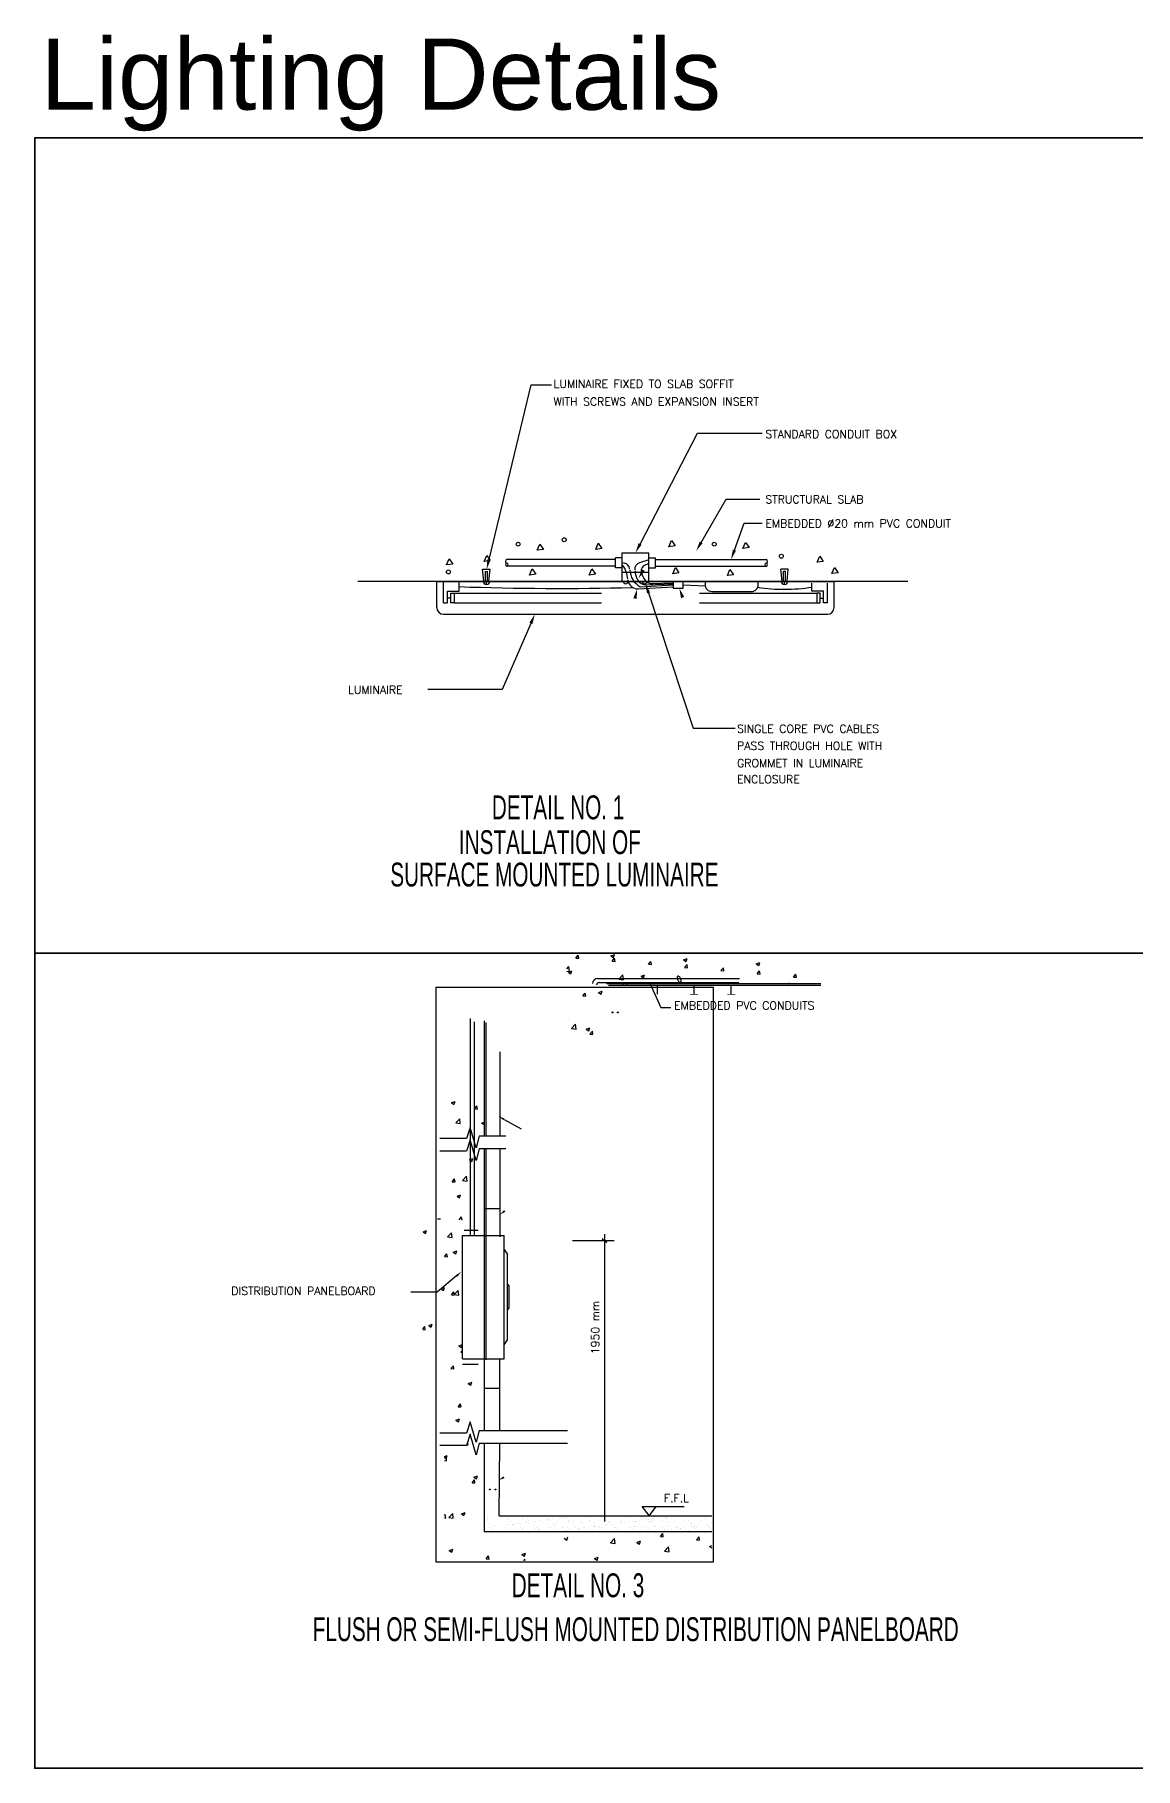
# Model space of a CAD drawing. Header units: inches. Extents: x 3955 to 4125, y 4886 to 4983.
# Drawn here: x 4070.23 to 4081.45, y 4964.39 to 4982.06 of the extents above; entities that cross this region are included whole.
import ezdxf
from ezdxf.enums import TextEntityAlignment as Align

# ---------------------------------------------------------------- set-up
doc = ezdxf.new("R2010")
doc.units = ezdxf.units.IN
doc.header["$MEASUREMENT"] = 0
doc.linetypes.add('HIDDEN1', pattern=[2.5, 1.5, -1])
doc.layers.get('0').update_dxf_attribs({"lineweight": 35})
for name, color, linetype in [('-ELEC-SL-S', 3, 'Continuous'), ('A-DESG', 2, 'Continuous'), ('E-GEN-TX', 2, 'Continuous'), ('EGEN', 11, 'Continuous'), ('EGEN080', 7, 'Continuous'), ('EGENDIM', 1, 'Continuous'), ('EGENEM', 3, 'Continuous'), ('EGENHAT', 10, 'Continuous'), ('EL1', 1, 'Continuous'), ('EL_L140', 5, 'Continuous'), ('FRAME$0$EL-BANDA$0$E-TEXT', 40, 'Continuous')]:
    doc.layers.add(name, color=color, linetype=linetype)
doc.styles.add('E80', font='simplex', dxfattribs={"height": 200})
doc.styles.add('ET140', font='stencil.shx', dxfattribs={"height": 0.35})
doc.styles.get("Standard").update_dxf_attribs({"font": 'arial.ttf'})

# ---------------------------------------------------------------- blocks, each defined once
blk = doc.blocks.new('*X446')
at = {"layer": 'EL1', "color": 0}
for p, q in [((71489, 77684), (71489, 77684)), ((71491, 77782), (71491, 77782)), ((71525, 77650), (71525, 77650)), ((72301, 77667), (72301, 77667)), ((72351, 77702), (72351, 77702)), ((72417, 77589), (72417, 77589)), ((72737, 77784), (72737, 77784)), ((72860, 77530), (72860, 77530)), ((72874, 77709), (72874, 77709)), ((73022, 77552), (73022, 77552)), ((73040, 77591), (73040, 77591)), ((73101, 77660), (73101, 77660)), ((73138, 77626), (73138, 77626)), ((73145, 77521), (73145, 77521)), ((73294, 77588), (73294, 77588)), ((73359, 77785), (73359, 77785)), ((73386, 77706), (73386, 77706)), ((73398, 77601), (73398, 77601)), ((73560, 77623), (73560, 77623)), ((73663, 77592), (73663, 77592)), ((73668, 77528), (73668, 77528)), ((73739, 77801), (73739, 77801)), ((73832, 77658), (73832, 77658)), ((73913, 77642), (73913, 77642)), ((73926, 77726), (73926, 77726)), ((73936, 77672), (73936, 77672)), ((73982, 77786), (73982, 77786)), ((74099, 77693), (74099, 77693)), ((74180, 77525), (74180, 77525)), ((74286, 77593), (74286, 77593)), ((74370, 77729), (74370, 77729)), ((74449, 77732), (74449, 77732)), ((74475, 77743), (74475, 77743)), ((74605, 77787), (74605, 77787)), ((74637, 77764), (74637, 77764)), ((74713, 77635), (74713, 77635)), ((74720, 77545), (74720, 77545)), ((74750, 77601), (74750, 77601)), ((74909, 77800), (74909, 77800)), ((74909, 77594), (74909, 77594)), ((74961, 77730), (74961, 77730)), ((75013, 77814), (75013, 77814)), ((75228, 77789), (75228, 77789)), ((75243, 77551), (75243, 77551)), ((75314, 77811), (75314, 77811)), ((75351, 77777), (75351, 77777)), ((75501, 77749), (75501, 77749)), ((75525, 77617), (75525, 77617)), ((75532, 77595), (75532, 77595)), ((75755, 77549), (75755, 77549)), ((75851, 77790), (75851, 77790)), ((76025, 77756), (76025, 77756)), ((76127, 77793), (76127, 77793)), ((76154, 77596), (76154, 77596)), ((76295, 77568), (76295, 77568)), ((76326, 77611), (76326, 77611)), ((76362, 77577), (76362, 77577)), ((76474, 77791), (76474, 77791)), ((76536, 77753), (76536, 77753)), ((76777, 77597), (76777, 77597)), ((76812, 77533), (76812, 77533)), ((76819, 77575), (76819, 77575)), ((76927, 77786), (76927, 77786)), ((76964, 77752), (76964, 77752)), ((76975, 77554), (76975, 77554)), ((77077, 77773), (77077, 77773)), ((77096, 77792), (77096, 77792)), ((77138, 77593), (77138, 77593)), ((77247, 77590), (77247, 77590)), ((77330, 77573), (77330, 77573)), ((77351, 77604), (77351, 77604)), ((77400, 77599), (77400, 77599)), ((77513, 77625), (77513, 77625)), ((77600, 77780), (77600, 77780)), ((77719, 77793), (77719, 77793)), ((77739, 77768), (77739, 77768)), ((77785, 77661), (77785, 77661)), ((77871, 77592), (77871, 77592)), ((77889, 77675), (77889, 77675)), ((77938, 77586), (77938, 77586)), ((77975, 77552), (77975, 77552)), ((78023, 77600), (78023, 77600)), ((78052, 77696), (78052, 77696)), ((78112, 77777), (78112, 77777)), ((78323, 77732), (78323, 77732)), ((78342, 77794), (78342, 77794)), ((78394, 77599), (78394, 77599)), ((78427, 77746), (78427, 77746)), ((78539, 77762), (78539, 77762)), ((78576, 77728), (78576, 77728)), ((78590, 77767), (78590, 77767)), ((78646, 77601), (78646, 77601)), ((78652, 77797), (78652, 77797)), ((78750, 77568), (78750, 77568)), ((78862, 77803), (78862, 77803)), ((78906, 77596), (78906, 77596)), ((78965, 77795), (78965, 77795)), ((79175, 77803), (79175, 77803)), ((79269, 77602), (79269, 77602)), ((79351, 77744), (79351, 77744)), ((79446, 77616), (79446, 77616)), ((79550, 77561), (79550, 77561)), ((79587, 77528), (79587, 77528)), ((79588, 77797), (79588, 77797)), ((79687, 77801), (79687, 77801)), ((79891, 77603), (79891, 77603)), ((79969, 77622), (79969, 77622)), ((80152, 77737), (80152, 77737)), ((80188, 77703), (80188, 77703)), ((80211, 77798), (80211, 77798)), ((80362, 77544), (80362, 77544)), ((71407, 77339), (71407, 77339)), ((71568, 77335), (71568, 77335)), ((71569, 77497), (71569, 77497)), ((71653, 77281), (71653, 77281)), ((71679, 77375), (71679, 77375)), ((71699, 77491), (71699, 77491)), ((71783, 77389), (71783, 77389)), ((72191, 77336), (72191, 77336)), ((72217, 77446), (72217, 77446)), ((72275, 77282), (72275, 77282)), ((72321, 77459), (72321, 77459)), ((72363, 77316), (72363, 77316)), ((72484, 77481), (72484, 77481)), ((72500, 77484), (72500, 77484)), ((72537, 77450), (72537, 77450)), ((72604, 77502), (72604, 77502)), ((72711, 77291), (72711, 77291)), ((72755, 77517), (72755, 77517)), ((72814, 77337), (72814, 77337)), ((72887, 77323), (72887, 77323)), ((72898, 77283), (72898, 77283)), ((73312, 77466), (73312, 77466)), ((73398, 77321), (73398, 77321)), ((73437, 77338), (73437, 77338)), ((73511, 77284), (73511, 77284)), ((73521, 77284), (73521, 77284)), ((73548, 77250), (73548, 77250)), ((73939, 77340), (73939, 77340)), ((74059, 77339), (74059, 77339)), ((74112, 77460), (74112, 77460)), ((74144, 77286), (74144, 77286)), ((74149, 77426), (74149, 77426)), ((74323, 77266), (74323, 77266)), ((74462, 77347), (74462, 77347)), ((74555, 77236), (74555, 77236)), ((74659, 77249), (74659, 77249)), ((74682, 77340), (74682, 77340)), ((74767, 77287), (74767, 77287)), ((74822, 77271), (74822, 77271)), ((74924, 77442), (74924, 77442)), ((74974, 77344), (74974, 77344)), ((75093, 77307), (75093, 77307)), ((75123, 77259), (75123, 77259)), ((75160, 77226), (75160, 77226)), ((75197, 77320), (75197, 77320)), ((75305, 77341), (75305, 77341)), ((75360, 77342), (75360, 77342)), ((75389, 77288), (75389, 77288)), ((75514, 77364), (75514, 77364)), ((75632, 77377), (75632, 77377)), ((75724, 77435), (75724, 77435)), ((75736, 77391), (75736, 77391)), ((75761, 77401), (75761, 77401)), ((75898, 77413), (75898, 77413)), ((75928, 77343), (75928, 77343)), ((75935, 77242), (75935, 77242)), ((76012, 77289), (76012, 77289)), ((76037, 77371), (76037, 77371)), ((76170, 77448), (76170, 77448)), ((76274, 77462), (76274, 77462)), ((76437, 77483), (76437, 77483)), ((76536, 77417), (76536, 77417)), ((76549, 77368), (76549, 77368)), ((76551, 77344), (76551, 77344)), ((76635, 77290), (76635, 77290)), ((76708, 77519), (76708, 77519)), ((76736, 77235), (76736, 77235)), ((77089, 77388), (77089, 77388)), ((77174, 77345), (77174, 77345)), ((77258, 77291), (77258, 77291)), ((77337, 77410), (77337, 77410)), ((77374, 77377), (77374, 77377)), ((77548, 77217), (77548, 77217)), ((77613, 77394), (77613, 77394)), ((77796, 77346), (77796, 77346)), ((77881, 77292), (77881, 77292)), ((77883, 77207), (77883, 77207)), ((78124, 77392), (78124, 77392)), ((78149, 77393), (78149, 77393)), ((78236, 77203), (78236, 77203)), ((78348, 77210), (78348, 77210)), ((78407, 77213), (78407, 77213)), ((78419, 77347), (78419, 77347)), ((78504, 77293), (78504, 77293)), ((78508, 77238), (78508, 77238)), ((78612, 77252), (78612, 77252)), ((78664, 77411), (78664, 77411)), ((78774, 77273), (78774, 77273)), ((78918, 77211), (78918, 77211)), ((78949, 77386), (78949, 77386)), ((78986, 77352), (78986, 77352)), ((79042, 77348), (79042, 77348)), ((79046, 77309), (79046, 77309)), ((79126, 77295), (79126, 77295)), ((79150, 77323), (79150, 77323)), ((79188, 77418), (79188, 77418)), ((79313, 77344), (79313, 77344)), ((79458, 77230), (79458, 77230)), ((79584, 77380), (79584, 77380)), ((79665, 77349), (79665, 77349)), ((79689, 77394), (79689, 77394)), ((79700, 77415), (79700, 77415)), ((79749, 77296), (79749, 77296)), ((79761, 77368), (79761, 77368)), ((79851, 77415), (79851, 77415)), ((79982, 77237), (79982, 77237)), ((80123, 77451), (80123, 77451)), ((80227, 77465), (80227, 77465)), ((80240, 77435), (80240, 77435)), ((80288, 77351), (80288, 77351)), ((80372, 77297), (80372, 77297))]:
    blk.add_line(p, q, dxfattribs=at)

msp = doc.modelspace()

# ---------------------------------------------------------------- linework, layer by layer
at = {"layer": '-ELEC-SL-S', "color": 3, "linetype": 'Continuous', "lineweight": 25, "ltscale": 0.2}
for points in [[(4077.15, 4972.35), (4074.321, 4972.35), (4074.321, 4966.497), (4077.15, 4966.497), (4077.15, 4972.35)], [(4074.671, 4972.035), (4074.671, 4969.822)], [(4074.712, 4972), (4074.712, 4969.822)], [(4074.593, 4968.567), (4074.593, 4969.823)]]:
    msp.add_lwpolyline(points, dxfattribs=at)
msp.add_lwpolyline([(4093.125, 4981.011), (4070.234, 4981.011), (4070.234, 4964.393), (4093.125, 4964.393)], close=True)
msp.add_lwpolyline([(4093.125, 4972.702), (4070.234, 4972.702)])
at = {"layer": 'A-DESG', "color": 11, "linetype": 'Continuous'}
for p, q in [((4074.864, 4976.713), (4075.294, 4978.494)), ((4075.294, 4978.494), (4075.502, 4978.494)), ((4075.29, 4976.063), (4074.999, 4975.389)), ((4074.999, 4975.389), (4074.239, 4975.389))]:
    msp.add_line(p, q, dxfattribs=at)
at = {"layer": 'A-DESG', "color": 3, "linetype": 'Continuous'}
for p, q in [((4075.356, 4976.808), (4075.383, 4976.87)), ((4075.383, 4976.87), (4075.418, 4976.817)), ((4075.951, 4976.817), (4075.978, 4976.879)), ((4076.013, 4976.826), (4075.951, 4976.817)), ((4075.978, 4976.879), (4076.013, 4976.826)), ((4076.697, 4976.843), (4076.724, 4976.906)), ((4076.76, 4976.852), (4076.697, 4976.843)), ((4076.724, 4976.906), (4076.76, 4976.852)), ((4077.452, 4976.826), (4077.479, 4976.888)), ((4077.515, 4976.835), (4077.452, 4976.826)), ((4077.479, 4976.888), (4077.515, 4976.835)), ((4074.432, 4976.658), (4074.459, 4976.721)), ((4074.494, 4976.667), (4074.432, 4976.658)), ((4074.459, 4976.721), (4074.494, 4976.667)), ((4074.814, 4976.694), (4074.841, 4976.756)), ((4074.876, 4976.703), (4074.814, 4976.694)), ((4074.841, 4976.756), (4074.876, 4976.703)), ((4075.418, 4976.817), (4075.356, 4976.808)), ((4076.221, 4976.682), (4076.245, 4976.677)), ((4076.221, 4976.656), (4076.225, 4976.655)), ((4076.491, 4976.711), (4076.396, 4976.681)), ((4076.489, 4976.669), (4076.461, 4976.66)), ((4078.208, 4976.685), (4078.234, 4976.747)), ((4078.27, 4976.694), (4078.208, 4976.685)), ((4078.234, 4976.747), (4078.27, 4976.694)), ((4075.278, 4976.555), (4075.305, 4976.618)), ((4075.34, 4976.564), (4075.278, 4976.555)), ((4075.305, 4976.618), (4075.34, 4976.564)), ((4075.886, 4976.555), (4075.913, 4976.618)), ((4075.948, 4976.564), (4075.886, 4976.555)), ((4075.913, 4976.618), (4075.948, 4976.564)), ((4076.533, 4976.468), (4076.735, 4976.477)), ((4076.737, 4976.569), (4076.763, 4976.631)), ((4076.799, 4976.577), (4076.737, 4976.569)), ((4076.763, 4976.631), (4076.799, 4976.577)), ((4077.293, 4976.549), (4077.319, 4976.611)), ((4077.355, 4976.558), (4077.293, 4976.549)), ((4077.319, 4976.611), (4077.355, 4976.558)), ((4078.359, 4976.57), (4078.385, 4976.632)), ((4078.421, 4976.578), (4078.359, 4976.57)), ((4078.385, 4976.632), (4078.421, 4976.578)), ((4076.385, 4976.415), (4076.741, 4976.434)), ((4076.405, 4976.436), (4076.741, 4976.455)), ((4076.468, 4976.455), (4076.741, 4976.466)), ((4076.842, 4976.455), (4077.068, 4976.445))]:
    msp.add_line(p, q, dxfattribs=at)
at = {"layer": 'A-DESG', "color": 7, "linetype": 'Continuous'}
for p, q in [((4076.154, 4976.713), (4075.045, 4976.713)), ((4076.154, 4976.646), (4075.045, 4976.646)), ((4076.221, 4976.73), (4076.154, 4976.73)), ((4076.154, 4976.629), (4076.154, 4976.73)), ((4076.221, 4976.493), (4076.221, 4976.781)), ((4076.221, 4976.781), (4076.491, 4976.781)), ((4076.491, 4976.493), (4076.491, 4976.781)), ((4076.491, 4976.73), (4076.559, 4976.73)), ((4076.559, 4976.629), (4076.559, 4976.73)), ((4076.559, 4976.713), (4077.689, 4976.713)), ((4076.559, 4976.646), (4077.689, 4976.646)), ((4073.526, 4976.493), (4079.132, 4976.493)), ((4076.221, 4976.629), (4076.154, 4976.629)), ((4076.221, 4976.585), (4076.491, 4976.585)), ((4076.491, 4976.629), (4076.559, 4976.629)), ((4074.475, 4976.32), (4074.441, 4976.32)), ((4078.238, 4976.32), (4078.272, 4976.32))]:
    msp.add_line(p, q, dxfattribs=at)
at = {"layer": 'A-DESG', "color": 2, "linetype": 'Continuous'}
for p, q in [((4074.331, 4976.223), (4074.331, 4976.493)), ((4074.399, 4976.271), (4074.399, 4976.489)), ((4074.559, 4976.39), (4074.559, 4976.489)), ((4074.827, 4976.59), (4074.848, 4976.59)), ((4074.827, 4976.489), (4074.827, 4976.59)), ((4074.838, 4976.459), (4074.838, 4976.493)), ((4074.848, 4976.489), (4074.848, 4976.59)), ((4077.885, 4976.59), (4077.865, 4976.59)), ((4077.865, 4976.489), (4077.865, 4976.59)), ((4077.875, 4976.459), (4077.875, 4976.493)), ((4077.885, 4976.489), (4077.885, 4976.59)), ((4078.154, 4976.39), (4078.154, 4976.474)), ((4078.314, 4976.271), (4078.314, 4976.474)), ((4078.381, 4976.223), (4078.381, 4976.493)), ((4074.441, 4976.271), (4074.441, 4976.39)), ((4074.441, 4976.39), (4074.559, 4976.39)), ((4078.272, 4976.39), (4078.154, 4976.39)), ((4078.272, 4976.271), (4078.272, 4976.39)), ((4074.399, 4976.271), (4074.441, 4976.271)), ((4074.399, 4976.156), (4078.314, 4976.156)), ((4078.314, 4976.271), (4078.272, 4976.271))]:
    msp.add_line(p, q, dxfattribs=at)
at = {"layer": 'A-DESG', "color": 4, "linetype": 'Continuous'}
msp.add_line((4074.331, 4976.489), (4078.381, 4976.489), dxfattribs=at)
at = {"layer": 'A-DESG', "color": 2, "linetype": 'HIDDEN1'}
for p, q in [((4074.799, 4976.615), (4074.876, 4976.615)), ((4074.812, 4976.493), (4074.799, 4976.615)), ((4074.863, 4976.493), (4074.876, 4976.615)), ((4077.914, 4976.615), (4077.837, 4976.615)), ((4077.85, 4976.493), (4077.837, 4976.615)), ((4077.901, 4976.493), (4077.914, 4976.615)), ((4074.509, 4976.369), (4078.204, 4976.369)), ((4074.509, 4976.271), (4078.204, 4976.271))]:
    msp.add_line(p, q, dxfattribs=at)
at = {"layer": 'A-DESG', "color": 7, "linetype": 'Continuous'}
msp.add_lwpolyline([(4076.741, 4976.421), (4076.842, 4976.421), (4076.842, 4976.489), (4076.741, 4976.489)], close=True, dxfattribs=at)
msp.add_lwpolyline([(4077.134, 4976.388), (4077.539, 4976.388, 0.414214), (4077.607, 4976.455), (4077.607, 4976.489), (4077.067, 4976.489), (4077.067, 4976.455, 0.414214)], format="xyb", close=True, dxfattribs=at)
at = {"layer": 'A-DESG', "color": 2, "linetype": 'HIDDEN1'}
for points in [[(4074.509, 4976.369), (4074.509, 4976.271), (4074.475, 4976.271), (4074.475, 4976.369)], [(4078.204, 4976.369), (4078.204, 4976.271), (4078.238, 4976.271), (4078.238, 4976.369)]]:
    msp.add_lwpolyline(points, close=True, dxfattribs=at)
at = {"layer": 'A-DESG', "color": 3, "linetype": 'Continuous'}
for centre in [(4075.161, 4976.87), (4075.631, 4976.915), (4077.159, 4976.87), (4077.843, 4976.747), (4074.45, 4976.587)]:
    msp.add_circle(centre, 0.0199, dxfattribs=at)
at = {"layer": 'A-DESG', "color": 2, "linetype": 'Continuous'}
for centre, radius, start, end in [((4075.051, 4976.695), 0.0189, 108.2278, 257.4976), ((4075.049, 4976.662), 0.0162, 109.3784, 257.3461), ((4075.042, 4976.662), 0.0162, 282.6539, 70.6216), ((4077.692, 4976.662), 0.0162, 109.3784, 257.3461), ((4077.683, 4976.695), 0.0189, 282.5024, 71.7722), ((4077.685, 4976.662), 0.0162, 282.6539, 70.6216), ((4074.838, 4976.493), 0.0338, 180, 0), ((4077.875, 4976.493), 0.0338, 180, 0), ((4074.399, 4976.223), 0.0675, 180, 270), ((4078.314, 4976.223), 0.0675, 270, 0)]:
    msp.add_arc(centre, radius, start, end, dxfattribs=at)
at = {"layer": 'A-DESG', "color": 3, "linetype": 'Continuous'}
for centre, radius, start, end in [((4076.037, 4976.505), 0.241, 1.8575, 38.53), ((4076.23, 4976.611), 0.0675, 7.4268, 77.4988), ((4076.417, 4976.617), 0.0675, 107.5214, 187.7171), ((4076.481, 4976.596), 0.0675, 107.5214, 187.7171), ((4076.379, 4976.516), 0.101, 187.4268, 273.1128), ((4076.503, 4976.615), 0.204, 181.6421, 241.2739), ((4076.541, 4976.6), 0.189, 181.0169, 209.6984), ((4076.464, 4976.556), 0.101, 209.6984, 272.4041), ((4076.605, 4976.613), 0.189, 181.0169, 209.6984), ((4076.529, 4976.569), 0.101, 209.6984, 272.4041), ((4075.591, 5006.075), 29.656, 268.006, 271.4168), ((4077.876, 4978.151), 1.741, 260.968, 279.1763)]:
    msp.add_arc(centre, radius, start, end, dxfattribs=at)
at = {"layer": 'A-DESG', "color": 11, "linetype": 'Continuous'}
for points in [[(4074.88, 4976.709), (4074.847, 4976.717), (4074.84, 4976.615)], [(4075.275, 4976.069), (4075.306, 4976.056), (4075.331, 4976.156)]]:
    msp.add_solid(points, dxfattribs=at)
at = {"layer": 'E-GEN-TX', "color": 11, "linetype": 'Continuous'}
for p, q in [((4076.403, 4976.871), (4076.987, 4978)), ((4076.987, 4978), (4077.649, 4978)), ((4077.025, 4976.888), (4077.281, 4977.328)), ((4077.281, 4977.328), (4077.625, 4977.328)), ((4077.365, 4976.808), (4077.465, 4977.083)), ((4077.465, 4977.083), (4077.649, 4977.083)), ((4076.49, 4976.373), (4076.944, 4974.996)), ((4076.944, 4974.996), (4077.372, 4974.996))]:
    msp.add_line(p, q, dxfattribs=at)
at = {"layer": 'E-GEN-TX', "color": 7, "linetype": 'Continuous'}
for centre in [(4076.257, 4976.493), (4076.449, 4976.493)]:
    msp.add_arc(centre, 0.0261, 180, 0, dxfattribs=at)
at = {"layer": 'E-GEN-TX', "color": 11, "linetype": 'Continuous'}
for points in [[(4076.418, 4976.863), (4076.388, 4976.879), (4076.356, 4976.781)], [(4077.04, 4976.88), (4077.011, 4976.896), (4076.975, 4976.8)], [(4077.381, 4976.803), (4077.349, 4976.814), (4077.33, 4976.713)], [(4076.451, 4976.598), (4076.421, 4976.614), (4076.386, 4976.518)], [(4076.474, 4976.368), (4076.506, 4976.378), (4076.458, 4976.469)], [(4076.335, 4976.319), (4076.368, 4976.312), (4076.374, 4976.415)], [(4076.821, 4976.32), (4076.853, 4976.332), (4076.803, 4976.421)]]:
    msp.add_solid(points, dxfattribs=at)
at = {"layer": 'EGEN'}
for centre in [(4076.121, 4972.097), (4076.178, 4972.097), (4074.872, 4967.235), (4074.93, 4967.235)]:
    msp.add_circle(centre, 0.00481, dxfattribs=at)
at = {"layer": 'EGENDIM'}
for p, q in [((4076.503, 4972.396), (4076.616, 4972.146)), ((4076.616, 4972.146), (4076.718, 4972.146)), ((4075.017, 4971.007), (4075.192, 4970.912)), ((4075.716, 4969.773), (4076.139, 4969.773)), ((4076.018, 4969.792), (4076.064, 4969.753)), ((4076.04, 4969.838), (4076.04, 4966.909)), ((4074.533, 4969.412), (4074.339, 4969.249)), ((4074.067, 4969.249), (4074.339, 4969.249)), ((4076.496, 4966.969), (4076.426, 4967.062)), ((4076.426, 4967.062), (4076.854, 4967.062)), ((4076.563, 4967.062), (4076.496, 4966.969))]:
    msp.add_line(p, q, dxfattribs=at)
at = {"layer": 'EGENDIM', "flags": 128}
msp.add_lwpolyline([(4076.815, 4972.403), (4076.817, 4972.405), (4076.819, 4972.408), (4076.821, 4972.411), (4076.822, 4972.416), (4076.822, 4972.421), (4076.821, 4972.427), (4076.819, 4972.433), (4076.817, 4972.44), (4076.815, 4972.446), (4076.811, 4972.451), (4076.808, 4972.456), (4076.804, 4972.46), (4076.8, 4972.464), (4076.796, 4972.466), (4076.793, 4972.467), (4076.789, 4972.467), (4076.786, 4972.466), (4076.784, 4972.463), (4076.782, 4972.46), (4076.781, 4972.456), (4076.781, 4972.451), (4076.781, 4972.445), (4076.782, 4972.439), (4076.784, 4972.433), (4076.787, 4972.427), (4076.79, 4972.421), (4076.793, 4972.416), (4076.797, 4972.411), (4076.8, 4972.407), (4076.804, 4972.404), (4076.808, 4972.403), (4076.812, 4972.402)], close=True, dxfattribs=at)
at = {"layer": 'EGENDIM'}
for points in [[(4075.012, 4970.998), (4075.022, 4971.017), (4074.961, 4971.038)], [(4075.031, 4970.066), (4075.017, 4970.083), (4074.974, 4970.035)], [(4074.54, 4969.404), (4074.526, 4969.42), (4074.582, 4969.453)], [(4075.012, 4967.369), (4075.022, 4967.35), (4074.961, 4967.329)]]:
    msp.add_solid(points, dxfattribs=at)
at = {"layer": 'EGENEM'}
for p, q in [((4075.971, 4972.443), (4077.416, 4972.443)), ((4075.986, 4972.402), (4077.411, 4972.402)), ((4078.247, 4972.389), (4076.062, 4972.389)), ((4078.247, 4972.371), (4076.08, 4972.371)), ((4076.231, 4972.37), (4076.231, 4972.399)), ((4076.272, 4972.37), (4076.272, 4972.383)), ((4076.581, 4972.283), (4076.581, 4972.371)), ((4076.954, 4972.283), (4076.954, 4972.371)), ((4077.333, 4972.283), (4077.333, 4972.371)), ((4074.814, 4972.013), (4074.814, 4970.835)), ((4074.832, 4971.995), (4074.832, 4970.835)), ((4074.974, 4971.695), (4074.974, 4970.835)), ((4074.673, 4970.926), (4074.636, 4970.811)), ((4074.732, 4970.717), (4074.673, 4970.926)), ((4074.764, 4970.835), (4074.732, 4970.717)), ((4075.036, 4970.835), (4074.764, 4970.835)), ((4074.636, 4970.811), (4074.362, 4970.811)), ((4074.636, 4970.683), (4074.362, 4970.683)), ((4074.673, 4970.798), (4074.636, 4970.683)), ((4074.732, 4970.589), (4074.673, 4970.798)), ((4074.764, 4970.708), (4074.732, 4970.589)), ((4075.036, 4970.708), (4074.764, 4970.708)), ((4074.814, 4970.708), (4074.814, 4967.835)), ((4074.832, 4970.708), (4074.832, 4968.556)), ((4074.974, 4970.708), (4074.974, 4969.811)), ((4074.814, 4970.1), (4074.974, 4970.1)), ((4074.593, 4969.822), (4075.017, 4969.822)), ((4074.611, 4969.878), (4074.753, 4969.878)), ((4075.017, 4968.567), (4075.017, 4969.822)), ((4075.017, 4969.68), (4075.051, 4969.629)), ((4075.051, 4968.76), (4075.051, 4969.629)), ((4075.051, 4969.326), (4075.071, 4969.303)), ((4075.071, 4969.086), (4075.071, 4969.303)), ((4075.051, 4969.063), (4075.071, 4969.086)), ((4075.017, 4968.709), (4075.051, 4968.76)), ((4074.593, 4968.567), (4075.017, 4968.567)), ((4074.974, 4967.835), (4074.974, 4968.556)), ((4074.593, 4968.511), (4074.753, 4968.511)), ((4074.814, 4968.267), (4074.974, 4968.267)), ((4074.636, 4967.81), (4074.362, 4967.81)), ((4074.673, 4967.925), (4074.636, 4967.81)), ((4074.732, 4967.716), (4074.673, 4967.925)), ((4074.764, 4967.835), (4074.732, 4967.716)), ((4074.764, 4967.835), (4075.664, 4967.835)), ((4074.636, 4967.683), (4074.362, 4967.683)), ((4074.673, 4967.798), (4074.636, 4967.683)), ((4074.732, 4967.589), (4074.673, 4967.798)), ((4074.764, 4967.707), (4074.732, 4967.589)), ((4074.764, 4967.707), (4075.664, 4967.707)), ((4074.814, 4967.707), (4074.814, 4966.808)), ((4074.967, 4966.966), (4074.974, 4967.707)), ((4074.967, 4966.966), (4077.134, 4966.966)), ((4074.814, 4966.808), (4077.134, 4966.808))]:
    msp.add_line(p, q, dxfattribs=at)
at = {"layer": 'EGENEM', "const_width": 0.00711}
for points in [[(4076.913, 4972.283), (4076.995, 4972.283)], [(4077.292, 4972.283), (4077.374, 4972.283)]]:
    msp.add_lwpolyline(points, dxfattribs=at)
at = {"layer": 'EGENEM'}
for centre, radius in [((4075.971, 4972.391), 0.0515), ((4075.986, 4972.376), 0.0258)]:
    msp.add_arc(centre, radius, 90, 180, dxfattribs=at)
at = {"layer": 'EGENHAT'}
for p, q in [((4075.749, 4972.652), (4075.774, 4972.682)), ((4075.749, 4972.652), (4075.78, 4972.65)), ((4075.78, 4972.65), (4075.774, 4972.682)), ((4076.106, 4972.674), (4076.142, 4972.688)), ((4076.106, 4972.674), (4076.132, 4972.656)), ((4076.118, 4972.62), (4076.143, 4972.65)), ((4076.118, 4972.62), (4076.149, 4972.617)), ((4076.132, 4972.656), (4076.142, 4972.688)), ((4076.149, 4972.617), (4076.143, 4972.65)), ((4076.488, 4972.588), (4076.513, 4972.617)), ((4076.488, 4972.588), (4076.519, 4972.585)), ((4076.519, 4972.585), (4076.513, 4972.617)), ((4076.846, 4972.633), (4076.882, 4972.646)), ((4076.846, 4972.633), (4076.872, 4972.615)), ((4076.857, 4972.555), (4076.882, 4972.585)), ((4076.872, 4972.615), (4076.882, 4972.646)), ((4076.888, 4972.553), (4076.882, 4972.585)), ((4077.587, 4972.591), (4077.623, 4972.605)), ((4077.587, 4972.591), (4077.612, 4972.574)), ((4077.612, 4972.574), (4077.623, 4972.605)), ((4075.657, 4972.543), (4075.677, 4972.564)), ((4075.657, 4972.519), (4075.683, 4972.515)), ((4075.673, 4972.508), (4075.709, 4972.521)), ((4075.673, 4972.508), (4075.699, 4972.49)), ((4075.683, 4972.515), (4075.678, 4972.564)), ((4075.699, 4972.49), (4075.709, 4972.521)), ((4076.187, 4972.437), (4076.227, 4972.479)), ((4076.187, 4972.437), (4076.233, 4972.43)), ((4076.233, 4972.43), (4076.227, 4972.479)), ((4076.414, 4972.466), (4076.45, 4972.48)), ((4076.414, 4972.466), (4076.439, 4972.449)), ((4076.439, 4972.449), (4076.45, 4972.48)), ((4076.857, 4972.555), (4076.888, 4972.553)), ((4077.227, 4972.523), (4077.252, 4972.553)), ((4077.227, 4972.523), (4077.258, 4972.52)), ((4077.258, 4972.52), (4077.252, 4972.553)), ((4077.596, 4972.491), (4077.621, 4972.52)), ((4077.596, 4972.491), (4077.627, 4972.488)), ((4077.627, 4972.488), (4077.621, 4972.52)), ((4077.966, 4972.458), (4077.991, 4972.488)), ((4077.966, 4972.458), (4077.997, 4972.456)), ((4077.997, 4972.456), (4077.991, 4972.488)), ((4075.82, 4972.265), (4075.845, 4972.294)), ((4075.82, 4972.265), (4075.851, 4972.262)), ((4075.851, 4972.262), (4075.845, 4972.294)), ((4075.981, 4972.3), (4076.017, 4972.314)), ((4075.981, 4972.3), (4076.006, 4972.283)), ((4076.006, 4972.283), (4076.017, 4972.314)), ((4076.772, 4972.389), (4076.777, 4972.393)), ((4076.778, 4972.389), (4076.777, 4972.393)), ((4077.906, 4972.389), (4077.93, 4972.398)), ((4077.927, 4972.389), (4077.93, 4972.398)), ((4075.706, 4971.935), (4075.746, 4971.977)), ((4075.706, 4971.935), (4075.751, 4971.928)), ((4075.752, 4971.928), (4075.746, 4971.977)), ((4075.855, 4971.927), (4075.891, 4971.941)), ((4075.855, 4971.927), (4075.881, 4971.909)), ((4075.881, 4971.909), (4075.891, 4971.94)), ((4075.892, 4971.877), (4075.917, 4971.907)), ((4075.892, 4971.877), (4075.922, 4971.875)), ((4075.923, 4971.875), (4075.917, 4971.907)), ((4074.482, 4971.178), (4074.518, 4971.191)), ((4074.482, 4971.178), (4074.507, 4971.16)), ((4074.507, 4971.16), (4074.518, 4971.191)), ((4074.526, 4970.972), (4074.566, 4971.014)), ((4074.571, 4970.965), (4074.566, 4971.014)), ((4074.715, 4971.114), (4074.74, 4971.144)), ((4074.715, 4971.114), (4074.746, 4971.112)), ((4074.746, 4971.112), (4074.74, 4971.144)), ((4074.526, 4970.972), (4074.571, 4970.965)), ((4074.789, 4970.97), (4074.814, 4970.98)), ((4074.789, 4970.97), (4074.814, 4970.954)), ((4074.664, 4970.597), (4074.7, 4970.61)), ((4074.664, 4970.597), (4074.689, 4970.579)), ((4074.689, 4970.579), (4074.7, 4970.61)), ((4074.488, 4970.372), (4074.513, 4970.401)), ((4074.488, 4970.372), (4074.519, 4970.369)), ((4074.519, 4970.369), (4074.513, 4970.401)), ((4074.594, 4970.385), (4074.634, 4970.427)), ((4074.594, 4970.385), (4074.64, 4970.378)), ((4074.64, 4970.378), (4074.634, 4970.427)), ((4074.538, 4970.223), (4074.575, 4970.237)), ((4074.538, 4970.223), (4074.564, 4970.206)), ((4074.564, 4970.206), (4074.575, 4970.237)), ((4074.339, 4969.995), (4074.37, 4969.993)), ((4074.56, 4969.984), (4074.585, 4970.014)), ((4074.591, 4969.981), (4074.585, 4970.014)), ((4074.192, 4969.86), (4074.228, 4969.874)), ((4074.192, 4969.86), (4074.218, 4969.843)), ((4074.218, 4969.843), (4074.228, 4969.874)), ((4074.441, 4969.809), (4074.481, 4969.851)), ((4074.441, 4969.809), (4074.487, 4969.802)), ((4074.487, 4969.802), (4074.482, 4969.851)), ((4074.41, 4969.608), (4074.435, 4969.637)), ((4074.41, 4969.608), (4074.441, 4969.605)), ((4074.441, 4969.605), (4074.435, 4969.637)), ((4074.5, 4969.653), (4074.536, 4969.667)), ((4074.5, 4969.653), (4074.525, 4969.636)), ((4074.525, 4969.636), (4074.536, 4969.667)), ((4074.374, 4969.279), (4074.41, 4969.293)), ((4074.374, 4969.279), (4074.4, 4969.262)), ((4074.4, 4969.262), (4074.41, 4969.293)), ((4074.482, 4969.22), (4074.507, 4969.25)), ((4074.513, 4969.218), (4074.507, 4969.25)), ((4074.51, 4969.222), (4074.55, 4969.264)), ((4074.555, 4969.215), (4074.55, 4969.264)), ((4074.482, 4969.22), (4074.513, 4969.218)), ((4074.51, 4969.222), (4074.555, 4969.215)), ((4074.188, 4968.87), (4074.209, 4968.895)), ((4074.215, 4968.862), (4074.209, 4968.895)), ((4074.249, 4968.906), (4074.285, 4968.92)), ((4074.249, 4968.906), (4074.275, 4968.889)), ((4074.275, 4968.889), (4074.285, 4968.92)), ((4074.188, 4968.865), (4074.215, 4968.862)), ((4074.557, 4968.699), (4074.593, 4968.712)), ((4074.557, 4968.699), (4074.582, 4968.681)), ((4074.582, 4968.681), (4074.593, 4968.712)), ((4074.578, 4968.635), (4074.593, 4968.651)), ((4074.578, 4968.635), (4074.593, 4968.633)), ((4074.476, 4968.467), (4074.501, 4968.496)), ((4074.476, 4968.467), (4074.507, 4968.464)), ((4074.507, 4968.464), (4074.501, 4968.496)), ((4074.652, 4968.314), (4074.688, 4968.328)), ((4074.652, 4968.314), (4074.678, 4968.297)), ((4074.678, 4968.297), (4074.688, 4968.328)), ((4074.548, 4968.079), (4074.573, 4968.109)), ((4074.548, 4968.079), (4074.578, 4968.076)), ((4074.579, 4968.076), (4074.573, 4968.109)), ((4074.527, 4967.94), (4074.563, 4967.954)), ((4074.527, 4967.94), (4074.552, 4967.923)), ((4074.552, 4967.923), (4074.563, 4967.954)), ((4074.638, 4967.69), (4074.65, 4967.689)), ((4074.65, 4967.689), (4074.645, 4967.713)), ((4074.409, 4967.57), (4074.437, 4967.581)), ((4074.409, 4967.56), (4074.426, 4967.577)), ((4074.409, 4967.562), (4074.427, 4967.55)), ((4074.409, 4967.532), (4074.431, 4967.528)), ((4074.431, 4967.528), (4074.426, 4967.577)), ((4074.427, 4967.55), (4074.438, 4967.581)), ((4074.691, 4967.304), (4074.715, 4967.334)), ((4074.691, 4967.304), (4074.721, 4967.301)), ((4074.709, 4967.359), (4074.745, 4967.373)), ((4074.709, 4967.359), (4074.735, 4967.342)), ((4074.721, 4967.301), (4074.715, 4967.334)), ((4074.735, 4967.342), (4074.745, 4967.373)), ((4074.409, 4966.969), (4074.417, 4966.979)), ((4074.409, 4966.947), (4074.423, 4966.946)), ((4074.423, 4966.946), (4074.417, 4966.979)), ((4074.454, 4966.948), (4074.494, 4966.99)), ((4074.454, 4966.948), (4074.5, 4966.941)), ((4074.5, 4966.941), (4074.494, 4966.99)), ((4074.584, 4966.986), (4074.62, 4967)), ((4074.584, 4966.986), (4074.609, 4966.969)), ((4074.609, 4966.969), (4074.62, 4967)), ((4075.657, 4966.72), (4075.667, 4966.751)), ((4076.61, 4966.755), (4076.634, 4966.785)), ((4076.61, 4966.755), (4076.64, 4966.752)), ((4076.64, 4966.752), (4076.634, 4966.785)), ((4076.979, 4966.723), (4077.004, 4966.752)), ((4077.01, 4966.72), (4077.004, 4966.752)), ((4074.458, 4966.612), (4074.494, 4966.626)), ((4074.458, 4966.612), (4074.484, 4966.595)), ((4074.484, 4966.595), (4074.494, 4966.626)), ((4075.199, 4966.571), (4075.235, 4966.585)), ((4075.224, 4966.554), (4075.235, 4966.585)), ((4075.631, 4966.737), (4075.657, 4966.72)), ((4076.103, 4966.692), (4076.143, 4966.734)), ((4076.103, 4966.692), (4076.149, 4966.685)), ((4076.149, 4966.685), (4076.143, 4966.734)), ((4076.372, 4966.696), (4076.408, 4966.71)), ((4076.372, 4966.696), (4076.397, 4966.679)), ((4076.397, 4966.679), (4076.408, 4966.71)), ((4076.653, 4966.607), (4076.693, 4966.649)), ((4076.653, 4966.607), (4076.699, 4966.6)), ((4076.699, 4966.6), (4076.693, 4966.649)), ((4076.979, 4966.723), (4077.01, 4966.72)), ((4077.112, 4966.655), (4077.134, 4966.663)), ((4077.112, 4966.655), (4077.134, 4966.64)), ((4074.834, 4966.529), (4074.858, 4966.559)), ((4074.834, 4966.529), (4074.864, 4966.526)), ((4074.864, 4966.526), (4074.858, 4966.559)), ((4075.199, 4966.571), (4075.224, 4966.554)), ((4075.216, 4966.512), (4075.228, 4966.526)), ((4075.231, 4966.512), (4075.228, 4966.526)), ((4075.939, 4966.53), (4075.975, 4966.544)), ((4075.939, 4966.53), (4075.965, 4966.513)), ((4075.965, 4966.512), (4075.975, 4966.544))]:
    msp.add_line(p, q, dxfattribs=at)

# ---------------------------------------------------------------- block references
at = {"layer": 'EGENHAT', "linetype": 'Continuous', "xscale": 0.0002575738538027647, "yscale": 0.0002575738538027647, "zscale": 0.0002575738538027647}
msp.add_blockref('*X446', (4056.43, 4946.923), dxfattribs=at)

# ---------------------------------------------------------------- texts
at = {"layer": 'EGEN080', "color": 2, "style": 'E80'}
for s, height, p in [('LUMINAIRE FIXED TO SLAB SOFFIT', 0.08158, (4075.522, 4978.463)), ('WITH SCREWS AND EXPANSION INSERT', 0.08158, (4075.522, 4978.282)), ('STANDARD CONDUIT BOX', 0.08158, (4077.68, 4977.951)), ('STRUCTURAL SLAB', 0.08158, (4077.68, 4977.286)), ('EMBEDDED %%C20 mm PVC CONDUIT', 0.08158, (4077.68, 4977.041)), ('LUMINAIRE', 0.0816, (4073.427, 4975.345)), ('SINGLE CORE PVC CABLES', 0.08158, (4077.392, 4974.948)), ('PASS THROUGH HOLE WITH', 0.08158, (4077.392, 4974.774)), ('GROMMET IN LUMINAIRE', 0.08158, (4077.392, 4974.597)), ('ENCLOSURE', 0.0816, (4077.392, 4974.433)), ('EMBEDDED PVC CONDUITS', 0.08158, (4076.75, 4972.127, -0.353)), ('DISTRIBUTION PANELBOARD', 0.08158, (4072.237, 4969.218, -0.165)), ('F.F.L', 0.0816, (4076.646, 4967.106))]:
    msp.add_text(s, height=height, dxfattribs=at).set_placement(p)
msp.add_text('1950 mm', height=0.0816, rotation=90, dxfattribs=at).set_placement((4075.987, 4968.613))
at = {"layer": 'EL_L140', "color": 3, "style": 'ET140', "width": 0.65}
for s, p in [('DETAIL NO. 1', (4074.893, 4974.066)), ('INSTALLATION OF', (4074.557, 4973.711)), ('SURFACE MOUNTED LUMINAIRE', (4073.858, 4973.381)), ('DETAIL NO. 3', (4075.096, 4966.137))]:
    msp.add_text(s, height=0.243, dxfattribs=at).set_placement(p)
msp.add_text('FLUSH OR SEMI-FLUSH MOUNTED DISTRIBUTION PANELBOARD', height=0.243, dxfattribs=at).set_placement((4076.359, 4965.689), align=Align.CENTER)
at = {"layer": 'FRAME$0$EL-BANDA$0$E-TEXT', "color": 3, "insert": (4070.294, 4982.024), "char_height": 0.72604, "attachment_point": 1}
msp.add_mtext_dynamic_manual_height_columns('Lighting Details', width=14.26322, gutter_width=1, heights=[0], dxfattribs=at)

doc.saveas('drawing.dxf')
